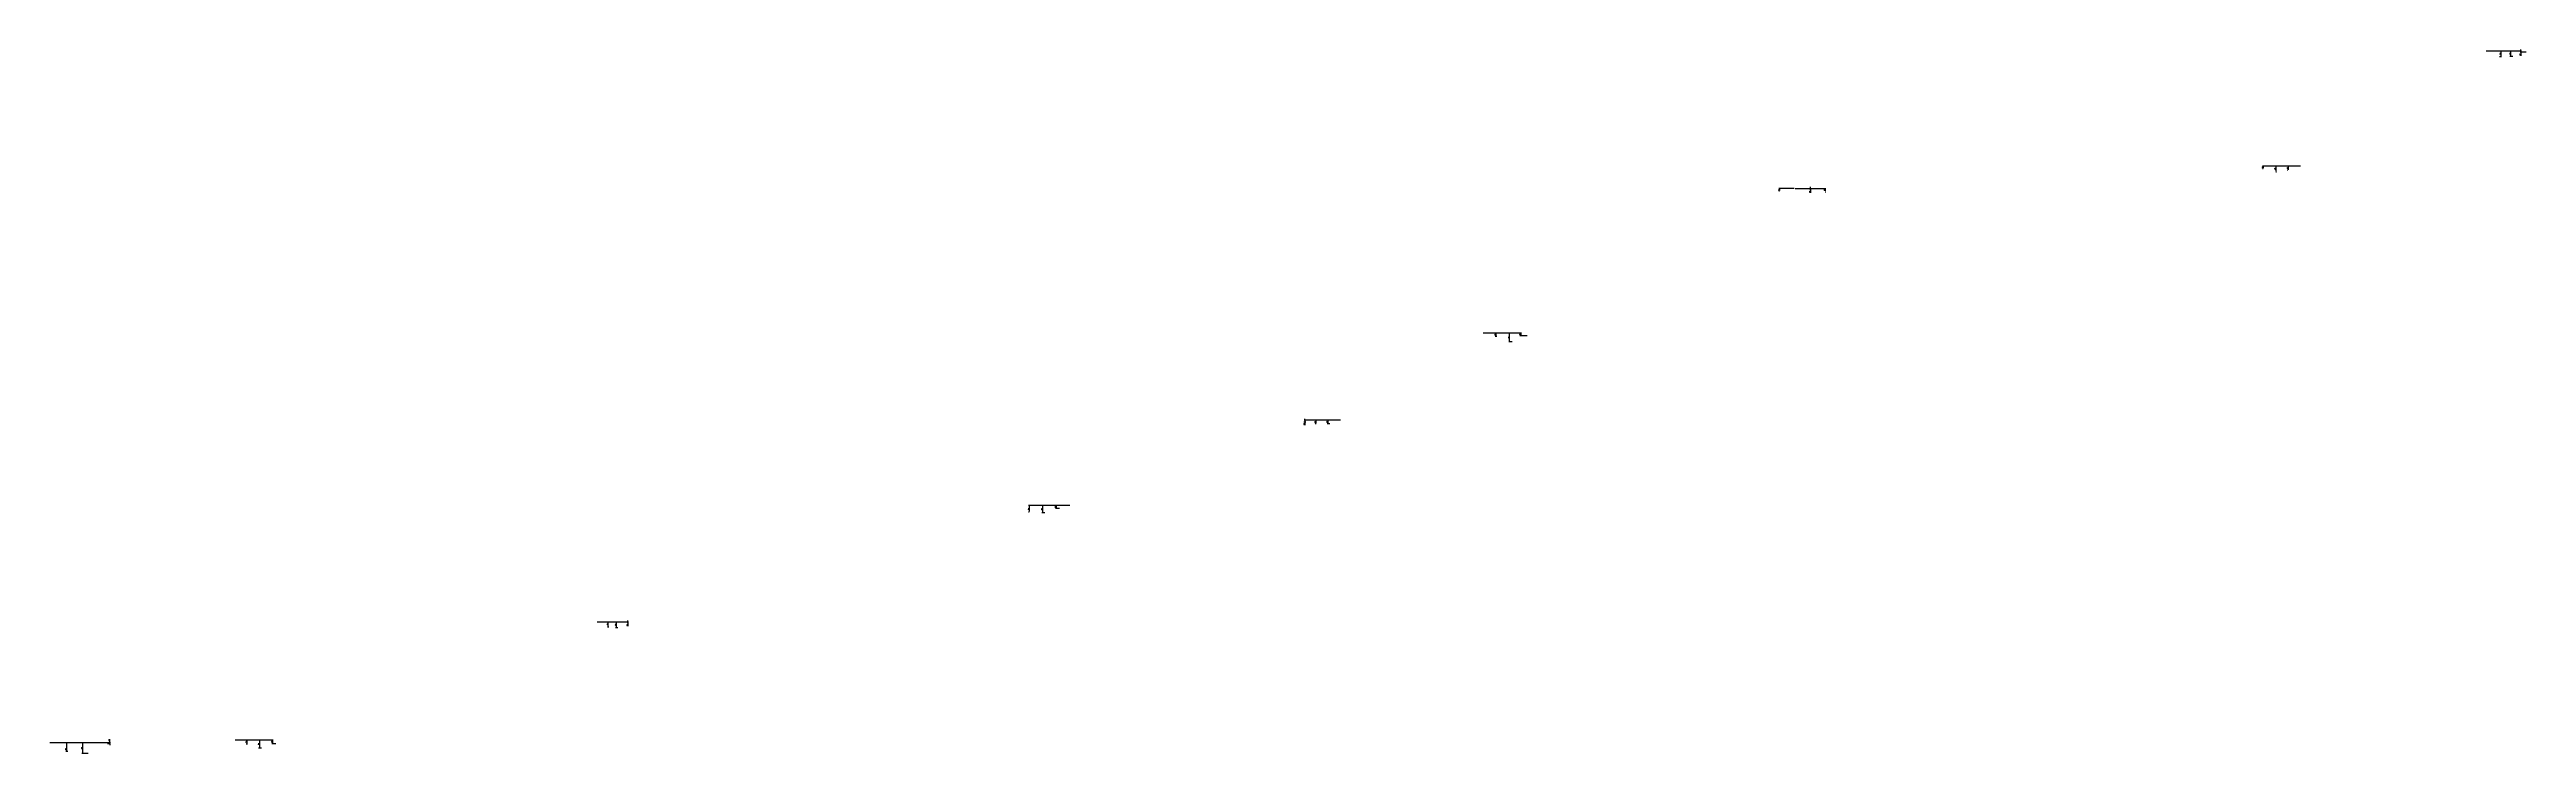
# Model space of a CAD drawing. Header units: metres. Extents: x 419640 to 423521, y 4805667 to 4807574.
# Drawn here: x 419640 to 421530, y 4805667 to 4806204 of the extents above; entities that cross this region are included whole.
import ezdxf

# ---------------------------------------------------------------- set-up
doc = ezdxf.new("R2010")
doc.units = ezdxf.units.M
doc.linetypes.add('HIDDEN', pattern=[0.375, 0.25, -0.125])
doc.layers.add('_pieds', color=253, linetype='HIDDEN')
doc.styles.get("Standard").update_dxf_attribs({"font": 'simplex.shx'})
doc.dimstyles.new('TFO75', dxfattribs={"dimscale": 3, "dimtxt": 0.18, "dimasz": 0.18, "dimexe": 0.18, "dimexo": 0.0625, "dimgap": 0.09, "dimtad": 1, "dimdec": 1, "dimzin": 0, "dimdsep": 46, "dimtxsty": 'Standard', "dimcen": 0.09, "dimclrd": 3, "dimclre": 3, "dimclrt": 1, "dimadec": 4, "dimazin": 0, "dimtfac": 1, "dimtdec": 1, "dimtmove": 0, "dimatfit": 3, "dimfxl": 1, "dimtolj": 1, "dimtzin": 0, "dimarcsym": 0})

# ---------------------------------------------------------------- blocks, each defined once
blk = doc.blocks.new('*D65')
at = {"color": 3, "lineweight": -2, "transparency": 16777216}
for p, q in [((419640, 4805675), (419653.2, 4805675)), ((419652.7, 4805674.5), (419652.7, 4805668.8)), ((419653.9, 4805668.3), (419652.2, 4805668.3))]:
    blk.add_line(p, q, dxfattribs=at)
at = {"color": 3, "transparency": 16777216}
for points in [[(419652.6, 4805674.5), (419652.8, 4805674.5), (419652.7, 4805675)], [(419652.6, 4805668.8), (419652.8, 4805668.8), (419652.7, 4805668.3)]]:
    blk.add_solid(points, dxfattribs=at)
at = {"layer": 'Defpoints', "color": 0, "transparency": 16777216}
for p in [(419639.9, 4805675), (419652.7, 4805668.3), (419654.1, 4805668.3)]:
    blk.add_point(p, dxfattribs=at)
at = {"color": 1, "transparency": 16777216, "insert": (419652.2, 4805669.9), "char_height": 0.54, "attachment_point": 5, "rotation": 90}
blk.add_mtext('\\A1;6.7', dxfattribs=at)
blk = doc.blocks.new('*D66')
at = {"color": 3, "lineweight": -2, "transparency": 16777216}
for p, q in [((419640, 4805675), (419665.6, 4805675)), ((419665.1, 4805674.5), (419665.1, 4805667.2)), ((419669.4, 4805666.7), (419664.6, 4805666.7))]:
    blk.add_line(p, q, dxfattribs=at)
at = {"color": 3, "transparency": 16777216}
for points in [[(419665, 4805674.5), (419665.2, 4805674.5), (419665.1, 4805675)], [(419665, 4805667.2), (419665.2, 4805667.2), (419665.1, 4805666.7)]]:
    blk.add_solid(points, dxfattribs=at)
at = {"layer": 'Defpoints', "color": 0, "transparency": 16777216}
for p in [(419639.9, 4805675), (419665.1, 4805666.7), (419669.6, 4805666.7)]:
    blk.add_point(p, dxfattribs=at)
at = {"color": 1, "transparency": 16777216, "insert": (419664.6, 4805670.8), "char_height": 0.54, "attachment_point": 5, "rotation": 90}
blk.add_mtext('\\A1;8.3', dxfattribs=at)
blk = doc.blocks.new('*D67')
at = {"color": 3, "lineweight": -2, "transparency": 16777216}
for p, q in [((419781.4, 4805677.2), (419791, 4805677.2)), ((419790.9, 4805673.7), (419789.9, 4805673.7)), ((419790.5, 4805676.7), (419790.5, 4805674.3))]:
    blk.add_line(p, q, dxfattribs=at)
at = {"color": 3, "transparency": 16777216}
for points in [[(419790.4, 4805676.7), (419790.6, 4805676.7), (419790.5, 4805677.2)], [(419790.4, 4805674.3), (419790.6, 4805674.3), (419790.5, 4805673.7)]]:
    blk.add_solid(points, dxfattribs=at)
at = {"layer": 'Defpoints', "color": 0, "transparency": 16777216}
for p in [(419781.2, 4805677.2), (419790.5, 4805673.7), (419791.1, 4805673.7)]:
    blk.add_point(p, dxfattribs=at)
at = {"color": 1, "transparency": 16777216, "insert": (419789.9, 4805675.5), "char_height": 0.54, "attachment_point": 5, "rotation": 90}
blk.add_mtext('\\A1;3.5', dxfattribs=at)
blk = doc.blocks.new('*D68')
at = {"color": 3, "lineweight": -2, "transparency": 16777216}
for p, q in [((419781.4, 4805677.2), (419800.5, 4805677.2)), ((419801.7, 4805670.8), (419799.4, 4805670.8)), ((419800, 4805676.7), (419800, 4805671.3))]:
    blk.add_line(p, q, dxfattribs=at)
at = {"color": 3, "transparency": 16777216}
for points in [[(419799.9, 4805676.7), (419800.1, 4805676.7), (419800, 4805677.2)], [(419799.9, 4805671.3), (419800.1, 4805671.3), (419800, 4805670.8)]]:
    blk.add_solid(points, dxfattribs=at)
at = {"layer": 'Defpoints', "color": 0, "transparency": 16777216}
for p in [(419781.2, 4805677.2), (419800, 4805670.8), (419801.9, 4805670.8)]:
    blk.add_point(p, dxfattribs=at)
at = {"color": 1, "transparency": 16777216, "insert": (419799.4, 4805674), "char_height": 0.54, "attachment_point": 5, "rotation": 90}
blk.add_mtext('\\A1;6.4', dxfattribs=at)
blk = doc.blocks.new('*D69')
at = {"color": 3, "lineweight": -2, "transparency": 16777216}
for p, q in [((419781.4, 4805677.2), (419810.6, 4805677.2)), ((419812.5, 4805674), (419809.5, 4805674)), ((419810, 4805676.7), (419810, 4805674.5))]:
    blk.add_line(p, q, dxfattribs=at)
at = {"color": 3, "transparency": 16777216}
for points in [[(419809.9, 4805676.7), (419810.1, 4805676.7), (419810, 4805677.2)], [(419809.9, 4805674.5), (419810.1, 4805674.5), (419810, 4805674)]]:
    blk.add_solid(points, dxfattribs=at)
at = {"layer": 'Defpoints', "color": 0, "transparency": 16777216}
for p in [(419781.2, 4805677.2), (419810, 4805674), (419812.7, 4805674)]:
    blk.add_point(p, dxfattribs=at)
at = {"color": 1, "transparency": 16777216, "insert": (419809.5, 4805675.6), "char_height": 0.54, "attachment_point": 5, "rotation": 90}
blk.add_mtext('\\A1;3.2', dxfattribs=at)
blk = doc.blocks.new('*D70')
at = {"color": 3, "lineweight": -2, "transparency": 16777216}
for p, q in [((420057.6, 4805767.2), (420072.7, 4805767.2)), ((420072.2, 4805766.6), (420072.2, 4805763.3)), ((420073.4, 4805762.7), (420071.6, 4805762.7))]:
    blk.add_line(p, q, dxfattribs=at)
at = {"color": 3, "transparency": 16777216}
for points in [[(420072.1, 4805766.6), (420072.3, 4805766.6), (420072.2, 4805767.2)], [(420072.1, 4805763.3), (420072.3, 4805763.3), (420072.2, 4805762.7)]]:
    blk.add_solid(points, dxfattribs=at)
at = {"layer": 'Defpoints', "color": 0, "transparency": 16777216}
for p in [(420057.4, 4805767.2), (420072.2, 4805762.7), (420073.6, 4805762.7)]:
    blk.add_point(p, dxfattribs=at)
at = {"color": 1, "transparency": 16777216, "insert": (420071.6, 4805765), "char_height": 0.54, "attachment_point": 5, "rotation": 90}
blk.add_mtext('\\A1;4.4', dxfattribs=at)
blk = doc.blocks.new('*D71')
at = {"color": 3, "lineweight": -2, "transparency": 16777216}
for p, q in [((420057.6, 4805767.2), (420081.7, 4805767.2)), ((420081.4, 4805766.6), (420080.6, 4805766.6)), ((420081.1, 4805767.7), (420081.1, 4805768.3)), ((420081.1, 4805767.2), (420081.1, 4805766.6)), ((420081.1, 4805766.1), (420081.1, 4805763.9))]:
    blk.add_line(p, q, dxfattribs=at)
at = {"color": 3, "transparency": 16777216}
for points in [[(420081, 4805767.7), (420081.2, 4805767.7), (420081.1, 4805767.2)], [(420081, 4805766.1), (420081.2, 4805766.1), (420081.1, 4805766.6)]]:
    blk.add_solid(points, dxfattribs=at)
at = {"layer": 'Defpoints', "color": 0, "transparency": 16777216}
for p in [(420057.4, 4805767.2), (420081.1, 4805766.6), (420081.6, 4805766.6)]:
    blk.add_point(p, dxfattribs=at)
at = {"color": 1, "transparency": 16777216, "insert": (420080.6, 4805764.7), "char_height": 0.54, "attachment_point": 5, "rotation": 90}
blk.add_mtext('\\A1;0.6', dxfattribs=at)
blk = doc.blocks.new('*D102')
at = {"color": 3, "lineweight": -2, "transparency": 16777216}
for p, q in [((421499, 4806203.3), (421510.8, 4806203.3)), ((421509.1, 4806199), (421510.8, 4806199)), ((421510.2, 4806202.8), (421510.2, 4806199.5))]:
    blk.add_line(p, q, dxfattribs=at)
at = {"color": 3, "transparency": 16777216}
for points in [[(421510.1, 4806202.8), (421510.3, 4806202.8), (421510.2, 4806203.3)], [(421510.1, 4806199.5), (421510.3, 4806199.5), (421510.2, 4806199)]]:
    blk.add_solid(points, dxfattribs=at)
at = {"layer": 'Defpoints', "color": 0, "transparency": 16777216}
for p in [(421498.8, 4806203.3), (421508.9, 4806199), (421510.2, 4806199)]:
    blk.add_point(p, dxfattribs=at)
at = {"color": 1, "transparency": 16777216, "insert": (421509.7, 4806201.1), "char_height": 0.54, "attachment_point": 5, "rotation": 90}
blk.add_mtext('\\A1;4.4', dxfattribs=at)
blk = doc.blocks.new('*D103')
at = {"color": 3, "lineweight": -2, "transparency": 16777216}
for p, q in [((421499, 4806203.3), (421518.3, 4806203.3)), ((421519.4, 4806199), (421517.2, 4806199)), ((421517.7, 4806202.8), (421517.7, 4806199.5))]:
    blk.add_line(p, q, dxfattribs=at)
at = {"color": 3, "transparency": 16777216}
for points in [[(421517.7, 4806202.8), (421517.8, 4806202.8), (421517.7, 4806203.3)], [(421517.7, 4806199.5), (421517.8, 4806199.5), (421517.7, 4806199)]]:
    blk.add_solid(points, dxfattribs=at)
at = {"layer": 'Defpoints', "color": 0, "transparency": 16777216}
for p in [(421498.8, 4806203.3), (421517.7, 4806199), (421519.6, 4806199)]:
    blk.add_point(p, dxfattribs=at)
at = {"color": 1, "transparency": 16777216, "insert": (421517.2, 4806201.2), "char_height": 0.54, "attachment_point": 5, "rotation": 90}
blk.add_mtext('\\A1;4.4', dxfattribs=at)
blk = doc.blocks.new('*D104')
at = {"color": 3, "lineweight": -2, "transparency": 16777216}
for p, q in [((421499, 4806203.3), (421526, 4806203.3)), ((421529.6, 4806202.4), (421525, 4806202.4)), ((421525.5, 4806203.9), (421525.5, 4806204.4)), ((421525.5, 4806203.3), (421525.5, 4806202.4)), ((421525.5, 4806201.9), (421525.5, 4806199.7))]:
    blk.add_line(p, q, dxfattribs=at)
at = {"color": 3, "transparency": 16777216}
for points in [[(421525.4, 4806203.9), (421525.6, 4806203.9), (421525.5, 4806203.3)], [(421525.4, 4806201.9), (421525.6, 4806201.9), (421525.5, 4806202.4)]]:
    blk.add_solid(points, dxfattribs=at)
at = {"layer": 'Defpoints', "color": 0, "transparency": 16777216}
for p in [(421498.8, 4806203.3), (421525.5, 4806202.4), (421529.8, 4806202.4)]:
    blk.add_point(p, dxfattribs=at)
at = {"color": 1, "transparency": 16777216, "insert": (421525, 4806200.5), "char_height": 0.54, "attachment_point": 5, "rotation": 90}
blk.add_mtext('\\A1;0.9', dxfattribs=at)
blk = doc.blocks.new('*D105')
at = {"color": 3, "lineweight": -2, "transparency": 16777216}
for p, q in [((421357.3, 4806115.3), (421347.4, 4806115.3)), ((421347.8, 4806112), (421347.4, 4806112)), ((421347.9, 4806114.8), (421347.9, 4806112.6))]:
    blk.add_line(p, q, dxfattribs=at)
at = {"color": 3, "transparency": 16777216}
for points in [[(421347.8, 4806114.8), (421348, 4806114.8), (421347.9, 4806115.3)], [(421347.8, 4806112.6), (421348, 4806112.6), (421347.9, 4806112)]]:
    blk.add_solid(points, dxfattribs=at)
at = {"layer": 'Defpoints', "color": 0, "transparency": 16777216}
for p in [(421347.9, 4806112), (421347.9, 4806112), (421357.4, 4806115.3)]:
    blk.add_point(p, dxfattribs=at)
at = {"color": 1, "transparency": 16777216, "insert": (421347.4, 4806113.7), "char_height": 0.54, "attachment_point": 5, "rotation": 90}
blk.add_mtext('\\A1;3.3', dxfattribs=at)
blk = doc.blocks.new('*D106')
at = {"color": 3, "lineweight": -2, "transparency": 16777216}
for p, q in [((421357.3, 4806115.3), (421337.9, 4806115.3)), ((421338.5, 4806114.8), (421338.5, 4806111.6)), ((421338.6, 4806111), (421339, 4806111))]:
    blk.add_line(p, q, dxfattribs=at)
at = {"color": 3, "transparency": 16777216}
for points in [[(421338.4, 4806114.8), (421338.6, 4806114.8), (421338.5, 4806115.3)], [(421338.4, 4806111.6), (421338.6, 4806111.6), (421338.5, 4806111)]]:
    blk.add_solid(points, dxfattribs=at)
at = {"layer": 'Defpoints', "color": 0, "transparency": 16777216}
for p in [(421338.5, 4806111), (421338.5, 4806111), (421357.4, 4806115.3)]:
    blk.add_point(p, dxfattribs=at)
at = {"color": 1, "transparency": 16777216, "insert": (421337.9, 4806113.2), "char_height": 0.54, "attachment_point": 5, "rotation": 90}
blk.add_mtext('\\A1;4.3', dxfattribs=at)
blk = doc.blocks.new('*D107')
at = {"color": 3, "lineweight": -2, "transparency": 16777216}
for p, q in [((421357.3, 4806115.3), (421328.3, 4806115.3)), ((421328.8, 4806113.2), (421328.3, 4806113.2)), ((421328.9, 4806114.8), (421328.9, 4806113.8))]:
    blk.add_line(p, q, dxfattribs=at)
at = {"color": 3, "transparency": 16777216}
for points in [[(421328.8, 4806114.8), (421329, 4806114.8), (421328.9, 4806115.3)], [(421328.8, 4806113.8), (421329, 4806113.8), (421328.9, 4806113.2)]]:
    blk.add_solid(points, dxfattribs=at)
at = {"layer": 'Defpoints', "color": 0, "transparency": 16777216}
for p in [(421328.9, 4806113.2), (421329, 4806113.2), (421357.4, 4806115.3)]:
    blk.add_point(p, dxfattribs=at)
at = {"color": 1, "transparency": 16777216, "insert": (421328.3, 4806114.3), "char_height": 0.54, "attachment_point": 5, "rotation": 90}
blk.add_mtext('\\A1;2.1', dxfattribs=at)
blk = doc.blocks.new('*D108')
at = {"color": 3, "lineweight": -2, "transparency": 16777216}
for p, q in [((420971, 4806098.3), (420959.3, 4806098.3)), ((420959.8, 4806096.2), (420959.3, 4806096.2)), ((420959.9, 4806097.7), (420959.9, 4806096.7))]:
    blk.add_line(p, q, dxfattribs=at)
at = {"color": 3, "transparency": 16777216}
for points in [[(420959.8, 4806097.7), (420959.9, 4806097.7), (420959.9, 4806098.3)], [(420959.8, 4806096.7), (420959.9, 4806096.7), (420959.9, 4806096.2)]]:
    blk.add_solid(points, dxfattribs=at)
at = {"layer": 'Defpoints', "color": 0, "transparency": 16777216}
for p in [(420959.9, 4806096.2), (420960, 4806096.2), (420971.2, 4806098.3)]:
    blk.add_point(p, dxfattribs=at)
at = {"color": 1, "transparency": 16777216, "insert": (420959.3, 4806097.2), "char_height": 0.54, "attachment_point": 5, "rotation": 90}
blk.add_mtext('\\A1;2.1', dxfattribs=at)
blk = doc.blocks.new('*D109')
at = {"color": 3, "lineweight": -2, "transparency": 16777216}
for p, q in [((420971.7, 4806098.3), (420983.9, 4806098.3)), ((420983, 4806097.7), (420983.9, 4806097.7)), ((420983.4, 4806098.8), (420983.4, 4806099.4)), ((420983.4, 4806098.3), (420983.4, 4806097.7)), ((420983.4, 4806097.2), (420983.4, 4806095))]:
    blk.add_line(p, q, dxfattribs=at)
at = {"color": 3, "transparency": 16777216}
for points in [[(420983.3, 4806098.8), (420983.5, 4806098.8), (420983.4, 4806098.3)], [(420983.3, 4806097.2), (420983.5, 4806097.2), (420983.4, 4806097.7)]]:
    blk.add_solid(points, dxfattribs=at)
at = {"layer": 'Defpoints', "color": 0, "transparency": 16777216}
for p in [(420971.5, 4806098.3), (420982.8, 4806097.7), (420983.4, 4806097.7)]:
    blk.add_point(p, dxfattribs=at)
at = {"color": 1, "transparency": 16777216, "insert": (420982.9, 4806095.8), "char_height": 0.54, "attachment_point": 5, "rotation": 90}
blk.add_mtext('\\A1;0.6', dxfattribs=at)
blk = doc.blocks.new('*D110')
at = {"color": 3, "lineweight": -2, "transparency": 16777216}
for p, q in [((420971.7, 4806098.3), (420995.3, 4806098.3)), ((420994.7, 4806095.8), (420995.3, 4806095.8)), ((420994.8, 4806097.7), (420994.8, 4806096.4))]:
    blk.add_line(p, q, dxfattribs=at)
at = {"color": 3, "transparency": 16777216}
for points in [[(420994.7, 4806097.7), (420994.8, 4806097.7), (420994.8, 4806098.3)], [(420994.7, 4806096.4), (420994.8, 4806096.4), (420994.8, 4806095.8)]]:
    blk.add_solid(points, dxfattribs=at)
at = {"layer": 'Defpoints', "color": 0, "transparency": 16777216}
for p in [(420971.5, 4806098.3), (420994.5, 4806095.8), (420994.8, 4806095.8)]:
    blk.add_point(p, dxfattribs=at)
at = {"color": 1, "transparency": 16777216, "insert": (420994.2, 4806097.1), "char_height": 0.54, "attachment_point": 5, "rotation": 90}
blk.add_mtext('\\A1;2.5', dxfattribs=at)
blk = doc.blocks.new('*D111')
at = {"color": 3, "lineweight": -2, "transparency": 16777216}
for p, q in [((420733.8, 4805988.1), (420743.8, 4805988.1)), ((420744.2, 4805985.2), (420742.8, 4805985.2)), ((420743.3, 4805987.5), (420743.3, 4805985.7))]:
    blk.add_line(p, q, dxfattribs=at)
at = {"color": 3, "transparency": 16777216}
for points in [[(420743.2, 4805987.5), (420743.4, 4805987.5), (420743.3, 4805988.1)], [(420743.2, 4805985.7), (420743.4, 4805985.7), (420743.3, 4805985.2)]]:
    blk.add_solid(points, dxfattribs=at)
at = {"layer": 'Defpoints', "color": 0, "transparency": 16777216}
for p in [(420733.6, 4805988.1), (420743.3, 4805985.2), (420744.4, 4805985.2)]:
    blk.add_point(p, dxfattribs=at)
at = {"color": 1, "transparency": 16777216, "insert": (420742.8, 4805986.6), "char_height": 0.54, "attachment_point": 5, "rotation": 90}
blk.add_mtext('\\A1;2.9', dxfattribs=at)
blk = doc.blocks.new('*D112')
at = {"color": 3, "lineweight": -2, "transparency": 16777216}
for p, q in [((420733.8, 4805988.1), (420754.5, 4805988.1)), ((420755.9, 4805981), (420753.4, 4805981)), ((420753.9, 4805981.5), (420753.9, 4805987.5))]:
    blk.add_line(p, q, dxfattribs=at)
at = {"color": 3, "transparency": 16777216}
for points in [[(420753.8, 4805987.5), (420754, 4805987.5), (420753.9, 4805988.1)], [(420753.8, 4805981.5), (420754, 4805981.5), (420753.9, 4805981)]]:
    blk.add_solid(points, dxfattribs=at)
at = {"layer": 'Defpoints', "color": 0, "transparency": 16777216}
for p in [(420733.6, 4805988.1), (420753.9, 4805988.1), (420756.1, 4805981)]:
    blk.add_point(p, dxfattribs=at)
at = {"color": 1, "transparency": 16777216, "insert": (420753.4, 4805984.5), "char_height": 0.54, "attachment_point": 5, "rotation": 90}
blk.add_mtext('\\A1;7.1', dxfattribs=at)
blk = doc.blocks.new('*D113')
at = {"color": 3, "lineweight": -2, "transparency": 16777216}
for p, q in [((420733.8, 4805988.1), (420762.9, 4805988.1)), ((420767.4, 4805985.7), (420761.8, 4805985.7)), ((420762.4, 4805987.5), (420762.4, 4805986.2))]:
    blk.add_line(p, q, dxfattribs=at)
at = {"color": 3, "transparency": 16777216}
for points in [[(420762.3, 4805987.5), (420762.5, 4805987.5), (420762.4, 4805988.1)], [(420762.3, 4805986.2), (420762.5, 4805986.2), (420762.4, 4805985.7)]]:
    blk.add_solid(points, dxfattribs=at)
at = {"layer": 'Defpoints', "color": 0, "transparency": 16777216}
for p in [(420733.6, 4805988.1), (420762.4, 4805985.7), (420767.5, 4805985.7)]:
    blk.add_point(p, dxfattribs=at)
at = {"color": 1, "transparency": 16777216, "insert": (420761.8, 4805986.9), "char_height": 0.54, "attachment_point": 5, "rotation": 90}
blk.add_mtext('\\A1;2.4', dxfattribs=at)
blk = doc.blocks.new('*D114')
at = {"color": 3, "lineweight": -2, "transparency": 16777216}
for p, q in [((420624.8, 4805921.3), (420614.8, 4805921.3)), ((420616.8, 4805918.6), (420614.8, 4805918.6)), ((420615.3, 4805920.8), (420615.3, 4805919.1))]:
    blk.add_line(p, q, dxfattribs=at)
at = {"color": 3, "transparency": 16777216}
for points in [[(420615.2, 4805920.8), (420615.4, 4805920.8), (420615.3, 4805921.3)], [(420615.2, 4805919.1), (420615.4, 4805919.1), (420615.3, 4805918.6)]]:
    blk.add_solid(points, dxfattribs=at)
at = {"layer": 'Defpoints', "color": 0, "transparency": 16777216}
for p in [(420615.3, 4805918.6), (420617, 4805918.6), (420625, 4805921.3)]:
    blk.add_point(p, dxfattribs=at)
at = {"color": 1, "transparency": 16777216, "insert": (420614.8, 4805919.9), "char_height": 0.54, "attachment_point": 5, "rotation": 90}
blk.add_mtext('\\A1;2.7', dxfattribs=at)
blk = doc.blocks.new('*D115')
at = {"color": 3, "lineweight": -2, "transparency": 16777216}
for p, q in [((420624.8, 4805921.3), (420605.6, 4805921.3)), ((420606.4, 4805918.4), (420605.6, 4805918.4)), ((420606.1, 4805920.8), (420606.1, 4805918.9))]:
    blk.add_line(p, q, dxfattribs=at)
at = {"color": 3, "transparency": 16777216}
for points in [[(420606, 4805920.8), (420606.2, 4805920.8), (420606.1, 4805921.3)], [(420606, 4805918.9), (420606.2, 4805918.9), (420606.1, 4805918.4)]]:
    blk.add_solid(points, dxfattribs=at)
at = {"layer": 'Defpoints', "color": 0, "transparency": 16777216}
for p in [(420606.1, 4805918.4), (420606.6, 4805918.4), (420625, 4805921.3)]:
    blk.add_point(p, dxfattribs=at)
at = {"color": 1, "transparency": 16777216, "insert": (420605.6, 4805919.8), "char_height": 0.54, "attachment_point": 5, "rotation": 90}
blk.add_mtext('\\A1;2.9', dxfattribs=at)
blk = doc.blocks.new('*D116')
at = {"color": 3, "lineweight": -2, "transparency": 16777216}
for p, q in [((420596.8, 4805920.1), (420598.3, 4805920.1)), ((420624.8, 4805921.3), (420597.2, 4805921.3)), ((420597.7, 4805921.8), (420597.7, 4805922.4)), ((420597.7, 4805921.3), (420597.7, 4805920.1)), ((420597.7, 4805919.5), (420597.7, 4805917.4))]:
    blk.add_line(p, q, dxfattribs=at)
at = {"color": 3, "transparency": 16777216}
for points in [[(420597.6, 4805921.8), (420597.8, 4805921.8), (420597.7, 4805921.3)], [(420597.6, 4805919.5), (420597.8, 4805919.5), (420597.7, 4805920.1)]]:
    blk.add_solid(points, dxfattribs=at)
at = {"layer": 'Defpoints', "color": 0, "transparency": 16777216}
for p in [(420596.6, 4805920.1), (420597.7, 4805920.1), (420625, 4805921.3)]:
    blk.add_point(p, dxfattribs=at)
at = {"color": 1, "transparency": 16777216, "insert": (420597.2, 4805918.2), "char_height": 0.54, "attachment_point": 5, "rotation": 90}
blk.add_mtext('\\A1;1.2', dxfattribs=at)
blk = doc.blocks.new('*D117')
at = {"color": 3, "lineweight": -2, "transparency": 16777216}
for p, q in [((420418.3, 4805856.1), (420407.3, 4805856.1)), ((420410.4, 4805853.7), (420407.3, 4805853.7)), ((420407.9, 4805855.5), (420407.9, 4805854.2))]:
    blk.add_line(p, q, dxfattribs=at)
at = {"color": 3, "transparency": 16777216}
for points in [[(420407.8, 4805855.5), (420407.9, 4805855.5), (420407.9, 4805856.1)], [(420407.8, 4805854.2), (420407.9, 4805854.2), (420407.9, 4805853.7)]]:
    blk.add_solid(points, dxfattribs=at)
at = {"layer": 'Defpoints', "color": 0, "transparency": 16777216}
for p in [(420407.9, 4805853.7), (420410.6, 4805853.7), (420418.5, 4805856.1)]:
    blk.add_point(p, dxfattribs=at)
at = {"color": 1, "transparency": 16777216, "insert": (420407.3, 4805854.9), "char_height": 0.54, "attachment_point": 5, "rotation": 90}
blk.add_mtext('\\A1;2.4', dxfattribs=at)
blk = doc.blocks.new('*D118')
at = {"color": 3, "lineweight": -2, "transparency": 16777216}
for p, q in [((420418.3, 4805856.1), (420397, 4805856.1)), ((420399.2, 4805850.4), (420397, 4805850.4)), ((420397.6, 4805855.5), (420397.6, 4805850.9))]:
    blk.add_line(p, q, dxfattribs=at)
at = {"color": 3, "transparency": 16777216}
for points in [[(420397.5, 4805855.5), (420397.7, 4805855.5), (420397.6, 4805856.1)], [(420397.5, 4805850.9), (420397.7, 4805850.9), (420397.6, 4805850.4)]]:
    blk.add_solid(points, dxfattribs=at)
at = {"layer": 'Defpoints', "color": 0, "transparency": 16777216}
for p in [(420397.6, 4805850.4), (420399.3, 4805850.4), (420418.5, 4805856.1)]:
    blk.add_point(p, dxfattribs=at)
at = {"color": 1, "transparency": 16777216, "insert": (420397, 4805853.2), "char_height": 0.54, "attachment_point": 5, "rotation": 90}
blk.add_mtext('\\A1;5.7', dxfattribs=at)
blk = doc.blocks.new('*D119')
at = {"color": 3, "lineweight": -2, "transparency": 16777216}
for p, q in [((420418.3, 4805856.1), (420386.8, 4805856.1)), ((420387.2, 4805851), (420386.8, 4805851)), ((420387.3, 4805855.5), (420387.3, 4805851.5))]:
    blk.add_line(p, q, dxfattribs=at)
at = {"color": 3, "transparency": 16777216}
for points in [[(420387.3, 4805855.5), (420387.4, 4805855.5), (420387.3, 4805856.1)], [(420387.3, 4805851.5), (420387.4, 4805851.5), (420387.3, 4805851)]]:
    blk.add_solid(points, dxfattribs=at)
at = {"layer": 'Defpoints', "color": 0, "transparency": 16777216}
for p in [(420387.3, 4805851), (420387.4, 4805851), (420418.5, 4805856.1)]:
    blk.add_point(p, dxfattribs=at)
at = {"color": 1, "transparency": 16777216, "insert": (420386.8, 4805853.5), "char_height": 0.54, "attachment_point": 5, "rotation": 90}
blk.add_mtext('\\A1;5.1', dxfattribs=at)
blk = doc.blocks.new('*D120')
at = {"color": 3, "lineweight": -2, "transparency": 16777216}
for p, q in [((420057.6, 4805767.2), (420066.6, 4805767.2)), ((420066.1, 4805763.9), (420066.1, 4805766.6)), ((420065.5, 4805763.3), (420066.6, 4805763.3))]:
    blk.add_line(p, q, dxfattribs=at)
at = {"color": 3, "transparency": 16777216}
for points in [[(420066, 4805766.6), (420066.2, 4805766.6), (420066.1, 4805767.2)], [(420066, 4805763.9), (420066.2, 4805763.9), (420066.1, 4805763.3)]]:
    blk.add_solid(points, dxfattribs=at)
at = {"layer": 'Defpoints', "color": 0, "transparency": 16777216}
for p in [(420057.4, 4805767.2), (420066.1, 4805767.2), (420065.3, 4805763.3)]:
    blk.add_point(p, dxfattribs=at)
at = {"color": 1, "transparency": 16777216, "insert": (420065.5, 4805765.3), "char_height": 0.54, "attachment_point": 5, "rotation": 90}
blk.add_mtext('\\A1;3.8', dxfattribs=at)
blk = doc.blocks.new('*D121')
at = {"layer": '_pieds', "color": 3, "lineweight": -2, "transparency": 16777216}
for p, q in [((419640, 4805675), (419686.4, 4805675)), ((419684.1, 4805674.2), (419686.4, 4805674.2)), ((419685.8, 4805675.6), (419685.8, 4805677.8)), ((419685.8, 4805674.2), (419685.8, 4805675)), ((419685.8, 4805673.7), (419685.8, 4805673.1))]:
    blk.add_line(p, q, dxfattribs=at)
at = {"layer": '_pieds', "color": 3, "transparency": 16777216}
for points in [[(419685.7, 4805675.6), (419685.9, 4805675.6), (419685.8, 4805675)], [(419685.7, 4805673.7), (419685.9, 4805673.7), (419685.8, 4805674.2)]]:
    blk.add_solid(points, dxfattribs=at)
at = {"layer": 'Defpoints', "color": 0, "transparency": 16777216}
for p in [(419639.9, 4805675), (419684, 4805674.2), (419685.8, 4805675)]:
    blk.add_point(p, dxfattribs=at)
at = {"layer": '_pieds', "color": 1, "transparency": 16777216, "insert": (419685.3, 4805676.9), "char_height": 0.54, "attachment_point": 5, "rotation": 90}
blk.add_mtext('\\A1;0.8', dxfattribs=at)

msp = doc.modelspace()

# ---------------------------------------------------------------- dimensions: what is measured, and where the dimension line sits
for base, p1, p2, picture, middle in [((421525.5, 4806202.44), (421498.83, 4806203.34), (421529.78, 4806202.44), '*D104', (421524.96, 4806200.53)), ((421510.24, 4806198.95), (421498.83, 4806203.34), (421508.92, 4806198.95), '*D102', (421509.7, 4806201.15)), ((421517.75, 4806198.98), (421498.83, 4806203.34), (421519.56, 4806198.98), '*D103', (421517.21, 4806201.16)), ((421328.89, 4806113.22), (421357.44, 4806115.3), (421328.97, 4806113.22), '*D107', (421328.35, 4806114.26)), ((421338.47, 4806111.03), (421357.44, 4806115.3), (421338.46, 4806111.03), '*D106', (421337.93, 4806113.17)), ((421347.9, 4806112.03), (421357.44, 4806115.3), (421347.95, 4806112.03), '*D105', (421347.36, 4806113.66)), ((420959.85, 4806096.21), (420971.17, 4806098.29), (420959.95, 4806096.21), '*D108', (420959.31, 4806097.25)), ((420983.39, 4806097.7), (420971.46, 4806098.29), (420982.83, 4806097.7), '*D109', (420982.85, 4806095.79)), ((420994.76, 4806095.82), (420971.46, 4806098.29), (420994.48, 4806095.82), '*D110', (420994.22, 4806097.05)), ((420743.29, 4805985.19), (420733.56, 4805988.05), (420744.36, 4805985.19), '*D111', (420742.75, 4805986.62)), ((420753.93, 4805988.05), (420756.05, 4805980.97), (420733.56, 4805988.05), '*D112', (420753.39, 4805984.51)), ((420762.36, 4805985.66), (420733.56, 4805988.05), (420767.54, 4805985.66), '*D113', (420761.82, 4805986.85)), ((420597.73, 4805920.08), (420625.03, 4805921.31), (420596.56, 4805920.08), '*D116', (420597.19, 4805918.22)), ((420606.09, 4805918.37), (420625.03, 4805921.31), (420606.62, 4805918.37), '*D115', (420605.55, 4805919.84)), ((420615.324, 4805918.5582), (420625.0286, 4805921.3068), (420616.9877, 4805918.5582), '*D114', (420614.784, 4805919.9325)), ((420387.35, 4805850.99), (420418.47, 4805856.08), (420387.41, 4805850.99), '*D119', (420386.81, 4805853.54)), ((420397.57, 4805850.39), (420418.47, 4805856.08), (420399.35, 4805850.39), '*D118', (420397.03, 4805853.24)), ((420407.85, 4805853.67), (420418.47, 4805856.08), (420410.58, 4805853.67), '*D117', (420407.31, 4805854.88)), ((420081.13, 4805766.61), (420057.41, 4805767.17), (420081.56, 4805766.61), '*D71', (420080.59, 4805764.7)), ((420072.17, 4805762.74), (420057.41, 4805767.17), (420073.58, 4805762.74), '*D70', (420071.63, 4805764.96)), ((420066.08, 4805767.17), (420065.29, 4805763.35), (420057.41, 4805767.17), '*D120', (420065.54, 4805765.26)), ((419665.09, 4805666.66), (419639.86, 4805675), (419669.57, 4805666.66), '*D66', (419664.55, 4805670.83)), ((419790.49, 4805673.74), (419781.16, 4805677.22), (419791.09, 4805673.74), '*D67', (419789.95, 4805675.48)), ((419799.98, 4805670.8), (419781.16, 4805677.22), (419801.89, 4805670.8), '*D68', (419799.44, 4805674.01)), ((419810.03, 4805674), (419781.16, 4805677.22), (419812.69, 4805674), '*D69', (419809.49, 4805675.61))]:
    dim = msp.add_linear_dim(base=base, p1=p1, p2=p2, angle=90, dimstyle='TFO75')
    dim.commit()
    dim.dimension.update_dxf_attribs({"geometry": picture, "text_midpoint": middle})
dim = msp.add_linear_dim(base=(419652.7, 4805668.3), p1=(419639.86, 4805675.02), p2=(419654.06, 4805668.3), angle=90, dimstyle='TFO75')
dim.commit()
dim.dimension.update_dxf_attribs({"geometry": '*D65', "text_midpoint": (419652.7, 4805669.92), "dimtype": 160})
at = {"layer": '_pieds'}
dim = msp.add_linear_dim(base=(419685.83, 4805675.02), p1=(419683.95, 4805674.21), p2=(419639.86, 4805675.02), angle=90, dimstyle='TFO75', dxfattribs=at)
dim.commit()
dim.dimension.update_dxf_attribs({"geometry": '*D121', "text_midpoint": (419685.29, 4805676.93)})

doc.saveas('drawing.dxf')
